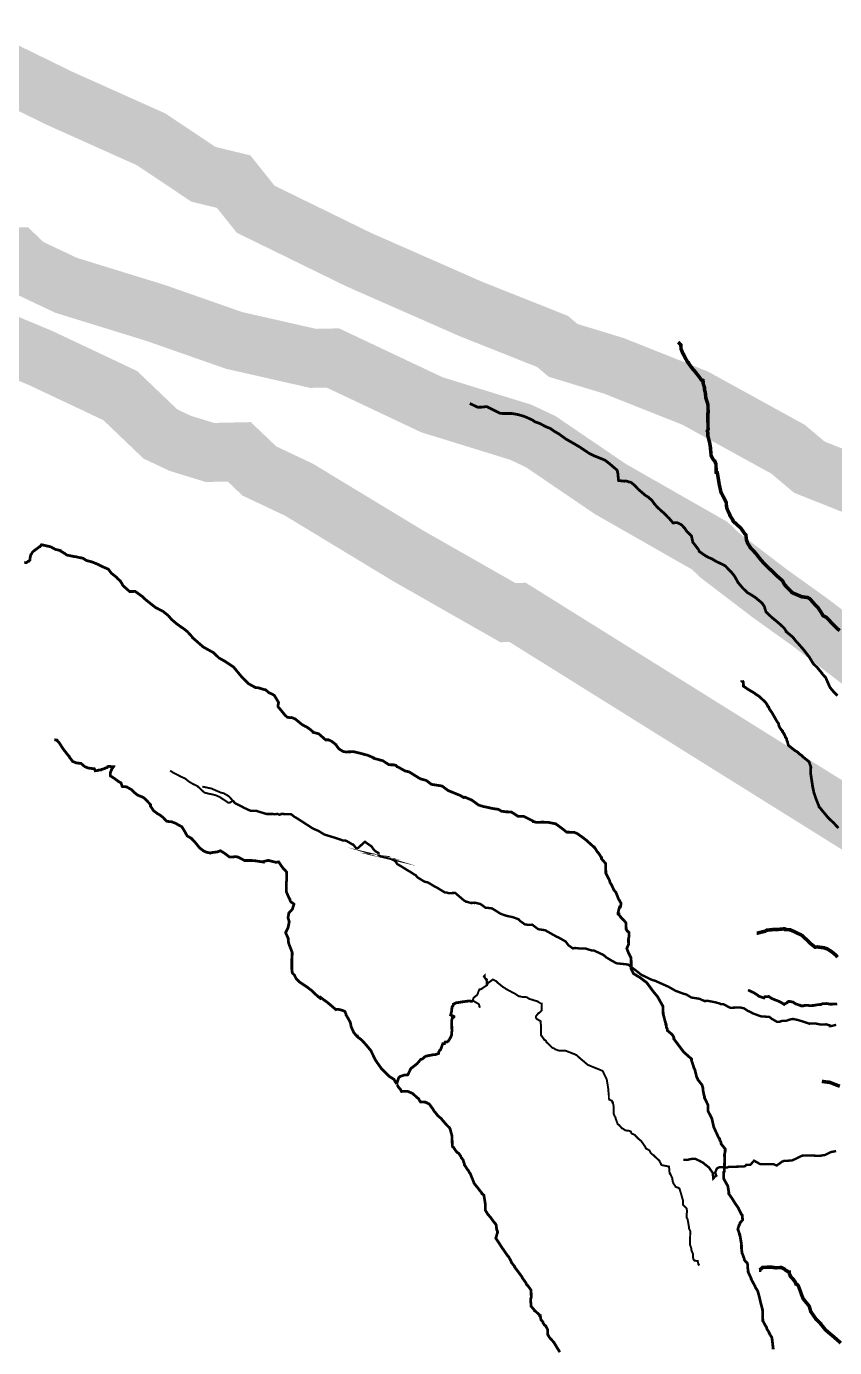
# Model space of a CAD drawing. Extents: x -2418 to 1398, y -3200 to 507.
# Drawn here: x -198 to -45.8, y -340.9 to -92.1 of the extents above; entities that cross this region are included whole.
import ezdxf

# ---------------------------------------------------------------- set-up
doc = ezdxf.new("R2010")
doc.units = 0

msp = doc.modelspace()

# ---------------------------------------------------------------- linework, layer by layer
at = {"color": 90}
for points, const_width in [([(-35.22, -181.18), (-50.57, -175.08), (-54.56, -171.71), (-60.4, -168.5), (-72.07, -162.08), (-87.43, -155.98), (-96.95, -153.08), (-98.94, -151.4), (-102.78, -149.87), (-114.3, -145.29), (-135.49, -135.97), (-154.84, -126.5), (-158.99, -121.3), (-164.67, -119.93), (-174.5, -113.35), (-191.85, -105.57), (-201.53, -100.83), (-207.36, -97.62)], 11.09), ([(-203.58, -135.58), (-199.88, -135.5), (-198, -137.3), (-190.53, -140.83), (-184.94, -142.56), (-173.78, -146), (-158.87, -151.22), (-144.01, -154.59), (-140.32, -154.51), (-121.64, -163.33), (-104.89, -168.51), (-101.16, -170.27), (-88.02, -179.21), (-69.31, -189.88), (-67.42, -191.69), (-58.02, -198.86), (-50.51, -204.24), (-31.72, -218.59)], 11.09), ([(-228.85, -140.51), (-195.27, -154.55), (-184.06, -159.84), (-180.33, -161.61), (-172.78, -168.83), (-169.04, -170.59), (-163.46, -172.31), (-157.92, -172.19), (-154.14, -175.8), (-146.67, -179.33), (-126.07, -191.81), (-107.35, -202.47), (-105.5, -202.43), (68.77, -311.24), (175.48, -373.52), (173.63, -373.56), (318.42, -486.69)], 11.09), ([(-159.13, -237.89), (-159.72, -238.27), (-160.02, -238.27), (-160.32, -238.05), (-161.22, -237.46), (-161.66, -237.16), (-162.04, -237.01), (-162.34, -236.87), (-163.23, -236.65), (-163.68, -236.58), (-164.5, -236.36), (-165.78, -235.17), (-166.67, -234.73), (-166.67, -234.73), (-167.42, -234.28), (-167.42, -234.28), (-168.17, -233.69), (-168.84, -233.4), (-170.41, -232.59), (-170.41, -232.59), (-170.94, -232.22)], 0.37), ([(-159.13, -237.89), (-159.88, -237.08), (-160.1, -236.93), (-160.32, -236.78), (-160.62, -236.63), (-160.85, -236.49), (-161.22, -236.41), (-161.3, -236.41), (-162.64, -235.83), (-162.64, -235.83), (-163.16, -235.6), (-164.88, -235.24)], 0.37), ([(-45.52, -280.1), (-46.55, -280.36), (-46.7, -280.36), (-46.71, -280.21), (-47.38, -280.01), (-47.83, -280.02), (-48.5, -280.04), (-48.5, -280.04), (-49.4, -279.85), (-49.4, -279.85), (-50.6, -279.88), (-50.6, -279.88), (-51.8, -279.47), (-51.8, -279.47), (-52.71, -279.2), (-52.71, -279.2), (-53.61, -279), (-53.83, -279.01), (-54.5, -279.18), (-54.64, -279.25), (-54.94, -279.34), (-55.09, -279.34), (-55.76, -279.36), (-56.13, -279.52), (-56.65, -279.54), (-56.65, -279.54), (-57.64, -278.97), (-57.64, -278.97), (-58.09, -278.61), (-58.09, -278.61), (-59.59, -278.51), (-59.66, -278.51), (-61.17, -277.96), (-61.85, -277.61), (-61.85, -277.61), (-62.16, -277.47), (-62.16, -277.47), (-62.69, -277.11), (-62.92, -276.97), (-62.99, -276.97), (-63.59, -276.84), (-64.19, -276.85), (-65.46, -276.89), (-65.46, -276.89), (-66.82, -276.19), (-67.27, -276.2), (-67.34, -276.13), (-68.25, -275.86), (-68.25, -275.86), (-69.6, -275.6), (-69.75, -275.6), (-70.34, -275.62), (-71.25, -275.2), (-72.82, -274.95), (-73.74, -274.38), (-73.74, -274.38), (-74.26, -274.25), (-75.77, -273.69), (-77.14, -272.91), (-79.48, -271.87), (-79.63, -271.8), (-80.16, -271.66), (-82.2, -270.68), (-83.12, -269.96), (-84.72, -268.74), (-86.89, -268.51), (-88.02, -267.88), (-88.02, -267.88), (-88.85, -267.38), (-88.85, -267.38), (-89.08, -267.17), (-89.24, -267.02), (-89.39, -266.95), (-89.46, -266.88), (-91.13, -266.11), (-91.43, -266.12), (-91.95, -265.98), (-92.78, -265.71), (-93.68, -265.74), (-94.72, -265.62), (-95.09, -265.71), (-95.93, -265.13), (-95.93, -265.13), (-96.48, -264.4), (-97.84, -263.63), (-98.22, -263.49), (-98.3, -263.42), (-100.34, -262.28), (-101.62, -262.1), (-102.76, -261.24), (-103.51, -261.26), (-104.11, -261.2), (-105.02, -260.56), (-105.17, -260.41), (-105.33, -260.2), (-105.4, -260.2), (-106.31, -259.85), (-106.31, -259.85), (-107.51, -259.59), (-107.58, -259.59), (-108.72, -259.18), (-108.72, -259.18), (-110.31, -258.18), (-111.29, -258.06), (-111.51, -258.07), (-112.5, -257.35), (-113.55, -257.09), (-113.62, -257.16), (-114.07, -257.1), (-114.15, -257.18), (-114.22, -257.18), (-115.12, -256.91), (-115.2, -256.91), (-115.58, -256.7), (-115.58, -256.7), (-116.42, -255.98), (-117.26, -255.26), (-117.56, -255.27), (-118.23, -255.29), (-118.53, -255.3), (-118.91, -255.16), (-119.2, -255.17), (-120.27, -254.53), (-120.5, -254.38), (-121.41, -253.89), (-121.41, -253.89), (-122.09, -253.46), (-122.24, -253.39), (-122.32, -253.32), (-123.07, -253.12), (-123.07, -253.12), (-124.36, -252.34), (-124.67, -251.97), (-124.75, -251.9), (-124.9, -251.83), (-125.66, -251.33), (-126.04, -251.12), (-127.41, -250.27), (-128.16, -249.84), (-128.16, -249.84), (-128.55, -249.26), (-128.55, -249.26), (-129.09, -248.98), (-129.09, -248.98), (-129.77, -248.55), (-129.77, -248.55), (-131.34, -248.37), (-131.34, -248.37), (-131.04, -248.44), (-131.27, -248.37), (-131.72, -248.16), (-131.72, -248.16), (-131.73, -247.71), (-132.26, -247.43), (-132.57, -247.14), (-132.57, -247.14), (-133.04, -246.48), (-133.04, -246.48), (-133.57, -246.13), (-134.26, -245.63), (-135.78, -246.99), (-136.46, -246.17), (-136.53, -246.17), (-137.8, -245.43), (-138.48, -245.36), (-138.63, -245.29), (-139.75, -244.92), (-141.91, -244.26), (-143.11, -243.52), (-143.18, -243.52), (-144.15, -243.08), (-147, -241.23), (-147.48, -240.97), (-147.48, -240.97), (-148.15, -240.45), (-148.15, -240.45), (-150.02, -240.38), (-150.09, -240.46), (-150.17, -240.46), (-150.39, -240.53), (-150.69, -240.39), (-150.84, -240.39), (-151.36, -240.46), (-151.58, -240.39), (-152.78, -240.4), (-152.78, -240.4), (-154.49, -239.88), (-154.64, -239.81), (-155.76, -239.81), (-155.76, -239.81), (-156.88, -239.3), (-158.75, -238.34), (-159.13, -237.89)], 0.45), ([(-45.53, -303.88), (-46.49, -304.06), (-46.49, -304.06), (-47.45, -304.54), (-47.67, -304.62), (-47.89, -304.63), (-48.19, -304.71), (-48.41, -304.72), (-48.49, -304.79), (-50.43, -304.7), (-51.92, -304.74), (-53.76, -305.62), (-53.76, -305.62), (-54.95, -305.73), (-55.4, -305.74), (-55.76, -305.9), (-56.71, -306.6), (-57.39, -306.32), (-57.47, -306.33), (-59.86, -306.32), (-60.99, -305.68), (-61.65, -306.44), (-62.4, -306.46), (-62.47, -306.47), (-62.62, -306.69), (-62.91, -306.78), (-64.4, -306.82), (-65.3, -306.85), (-65.6, -306.86), (-65.82, -306.86), (-65.97, -306.94), (-66.04, -306.95), (-67.46, -306.91), (-67.75, -307), (-67.83, -307.07), (-67.97, -307.15), (-68.11, -307.45), (-68.32, -307.98), (-68.32, -307.98), (-68.08, -308.5), (-68.16, -308.57), (-68.45, -308.73), (-68.45, -308.8), (-68.59, -308.96), (-68.66, -309.03), (-68.77, -307.99), (-68.77, -307.99), (-69.47, -306.97), (-69.47, -306.97), (-70.39, -306.25), (-70.62, -306.04), (-71.07, -305.83), (-71.15, -305.76), (-72.06, -305.34), (-72.73, -305.36), (-73.25, -305.45), (-73.39, -305.52), (-73.92, -305.54), (-74.29, -305.55)], 0.45)]:
    msp.add_lwpolyline(points, dxfattribs=dict(at, const_width=const_width))
at = {"color": 5}
for points, const_width in [([(-44.87, -205.88), (-46.09, -204.72), (-47.31, -203.4), (-47.31, -203.4), (-47.99, -203.04), (-48.38, -202.38), (-48.38, -202.38), (-48.92, -201.57), (-49.68, -200.77), (-50.45, -199.89), (-50.45, -199.89), (-50.9, -199.61), (-51.05, -199.61), (-52.02, -199.48), (-53, -199.06), (-53, -199.06), (-53.83, -198.7), (-53.83, -198.7), (-54.29, -198.19), (-54.29, -198.19), (-55.28, -197.17), (-55.59, -196.5), (-56.51, -195.7), (-56.51, -195.7), (-57.95, -194.32), (-59.02, -193.3), (-59.79, -192.42), (-60.71, -191.25), (-61.7, -190.23), (-61.7, -190.16), (-62.24, -189.35), (-62.24, -189.2), (-62.32, -189.05), (-62.4, -188.83), (-62.49, -188.16), (-62.49, -187.86), (-62.72, -187.64), (-63.49, -186.54), (-63.49, -186.54), (-64.94, -185.23), (-64.94, -185.09), (-65.56, -184.13), (-65.56, -183.98), (-66.03, -183.02), (-66.11, -182.8), (-66.2, -182.21), (-66.21, -181.76), (-67.22, -179.77), (-67.55, -178.27), (-67.9, -176.12), (-68.12, -176.05), (-68.13, -175.6), (-68.14, -175.16), (-68.15, -174.78), (-68.16, -174.49), (-68.39, -173.9), (-68.7, -173.6), (-68.85, -173.31), (-68.85, -173.31), (-69.09, -172.87), (-69.09, -172.57), (-69.19, -171.6), (-69.19, -171.38), (-69.36, -170.42), (-69.69, -169.16), (-69.7, -168.71), (-69.71, -168.41), (-69.78, -168.26), (-69.71, -168.11), (-69.64, -167.96), (-69.65, -167.52), (-69.65, -167.37), (-69.67, -166.55), (-69.68, -166.1), (-69.69, -165.51), (-69.71, -164.98), (-69.63, -164.83), (-69.64, -164.54), (-69.65, -164.09), (-69.67, -163.27), (-70.07, -162.01), (-70.16, -161.05), (-70.33, -160.45), (-70.33, -160.08), (-70.58, -159.27), (-70.59, -158.75), (-70.89, -158.68), (-70.89, -158.68), (-71.35, -158.02), (-71.35, -158.02), (-72.34, -156.77), (-72.5, -156.63), (-73.27, -155.6), (-73.34, -155.38), (-73.5, -155.31), (-74.12, -154.13), (-74.27, -153.83), (-74.35, -153.76), (-74.74, -152.8), (-74.76, -152.06), (-75.29, -151.55), (-75.29, -151.55)], 0.67), ([(-45.27, -218.13), (-46.11, -217.25), (-46.11, -217.25), (-46.65, -216.6), (-46.8, -216.3), (-47.51, -214.68), (-48.19, -213.95), (-48.2, -213.87), (-49.11, -212.78), (-49.11, -212.78), (-49.8, -212.12), (-49.95, -211.9), (-50.57, -210.87), (-50.57, -210.87), (-51.57, -209.55), (-52.72, -208.23), (-53.02, -207.94), (-53.02, -207.94), (-53.71, -207.06), (-54.24, -206.63), (-54.93, -206.05), (-54.93, -205.97), (-55.32, -205.39), (-55.32, -205.39), (-55.93, -204.8), (-55.93, -204.8), (-56.69, -204.15), (-56.69, -204.15), (-57.67, -203.35), (-58.74, -202.33), (-58.74, -202.33), (-59.06, -201.29), (-59.52, -200.63), (-59.52, -200.63), (-60.74, -199.62), (-61.87, -198.9), (-62.17, -198.75), (-62.17, -198.75), (-63.09, -197.88), (-63.09, -197.88), (-64.01, -196.78), (-64.62, -195.66), (-65.31, -194.78), (-65.31, -194.78), (-65.69, -194.42), (-65.69, -194.42), (-66.38, -193.69), (-66.38, -193.69), (-66.91, -193.4), (-66.91, -193.4), (-68.12, -192.83), (-68.95, -192.33), (-68.95, -192.33), (-69.47, -192.12), (-69.47, -192.12), (-70.15, -191.76), (-71.29, -190.96), (-71.29, -190.96), (-71.45, -190.6), (-71.45, -190.6), (-72.52, -189.2), (-72.77, -188.02), (-72.77, -188.02), (-73.61, -187.22), (-73.61, -187.22), (-74.07, -186.55), (-74.07, -186.55), (-74.6, -185.97), (-74.83, -185.83), (-75.43, -185.54), (-75.43, -185.54), (-76.25, -185.56), (-76.25, -185.56), (-76.25, -185.56), (-76.25, -185.56), (-76.94, -184.76), (-77.25, -184.46), (-77.25, -184.46), (-77.86, -183.81), (-77.86, -183.81), (-78.54, -183.23), (-78.54, -183.23), (-79.23, -182.57), (-79.23, -182.57), (-79.76, -181.99), (-79.76, -181.99), (-80.22, -181.32), (-80.22, -181.32), (-80.98, -180.67), (-81.36, -180.46), (-81.89, -180.02), (-82.81, -179.22), (-83.42, -178.56), (-84.02, -178.05), (-84.25, -177.91), (-84.63, -177.84), (-85, -177.7), (-85.52, -177.71), (-86.5, -177.59), (-86.59, -176.77), (-86.59, -176.47), (-86.76, -175.66), (-86.76, -175.66), (-88.21, -174.42), (-89.04, -173.77), (-91.15, -172.92), (-92.13, -172.42), (-93.72, -171.34), (-94.7, -170.76), (-94.7, -170.76), (-96.44, -169.76), (-96.44, -169.76), (-97.73, -168.82), (-97.73, -168.82), (-98.63, -168.31), (-98.63, -168.31), (-99.31, -167.81), (-99.31, -167.81), (-100.22, -167.45), (-100.22, -167.45), (-101.27, -166.88), (-102.25, -166.53), (-102.25, -166.53), (-102.78, -166.17), (-102.78, -166.17), (-104.21, -165.53), (-104.21, -165.53), (-105.41, -165.18), (-105.41, -165.18), (-106.53, -164.98), (-106.53, -164.98), (-108.77, -164.96), (-111.34, -163.67), (-112.35, -163.78), (-112.35, -163.78), (-113.02, -163.79), (-113.02, -163.79), (-114.53, -163.08), (-114.53, -163.08)], 0.52), ([(-45.26, -267.36), (-45.61, -266.95), (-46.34, -266.35), (-47.14, -265.83), (-47.46, -265.71), (-47.61, -265.66), (-47.77, -265.6), (-49.06, -265.43), (-49.5, -265.47), (-49.91, -265.14), (-50.08, -265.01), (-50.57, -264.61), (-50.65, -264.47), (-51.9, -263.32), (-51.98, -263.25), (-52.21, -263.13), (-53.24, -262.63), (-53.63, -262.45), (-53.94, -262.33), (-54.18, -262.2), (-55.16, -262.15), (-55.25, -262.01), (-55.4, -262.03), (-56.51, -262.14), (-56.73, -262.16), (-57.04, -262.12), (-58, -262.22), (-58.6, -262.28), (-58.88, -262.46), (-59.32, -262.58), (-59.39, -262.58), (-60.27, -262.82), (-60.49, -262.84)], 0.67), ([(-44.83, -291.66), (-45.59, -291.39), (-45.59, -291.39), (-46.42, -291.05), (-46.8, -290.91), (-47.47, -290.86), (-47.47, -290.86), (-48.22, -290.74), (-48.22, -290.74)], 0.67), ([(-44.64, -340.03), (-46.03, -338.81), (-46.03, -338.81), (-47.49, -337.59), (-47.49, -337.59), (-48.43, -336.43), (-48.43, -336.36), (-49.28, -335.57), (-50.3, -334.11), (-50.55, -333.23), (-50.63, -333.08), (-50.71, -332.94), (-51.49, -331.99), (-51.73, -331.7), (-52.14, -330.68), (-52.14, -330.6), (-52.47, -329.72), (-52.63, -329.28), (-52.87, -328.99), (-53.09, -328.92), (-53.26, -328.48), (-53.57, -328.12), (-53.57, -328.04), (-54.19, -327.39), (-54.2, -327.25), (-54.28, -327.1), (-54.36, -326.88), (-54.37, -326.66), (-54.44, -326.66), (-55.05, -326.31), (-55.05, -326.31), (-55.28, -326.09), (-55.28, -326.09), (-55.81, -325.81), (-56.93, -325.85), (-56.93, -325.85), (-57.76, -325.73), (-58.35, -325.75), (-59.4, -325.79), (-59.61, -326.02), (-59.98, -326.26), (-59.97, -326.33), (-59.97, -326.33), (-60.05, -326.33)], 0.67)]:
    msp.add_lwpolyline(points, dxfattribs=dict(at, const_width=const_width))
at = {"color": 4}
for points, const_width in [([(-57.38, -341.22), (-57.38, -341.07), (-57.58, -339.36), (-57.59, -339.14), (-57.67, -338.92), (-58.14, -338.18), (-58.14, -338.04), (-58.61, -337.3), (-58.62, -337.08), (-58.78, -336.86), (-59.33, -335.84), (-59.39, -333.75), (-59.84, -332.03), (-59.85, -331.88), (-60.18, -330.63), (-60.27, -330.33), (-60.35, -330.11), (-60.66, -329.67), (-60.82, -329.3), (-61.53, -327.98), (-61.53, -327.84), (-62.09, -326.66), (-62.11, -326.14), (-62.19, -325.92), (-62.21, -325.17), (-62.29, -324.95), (-62.83, -324.37), (-62.84, -324.15), (-63.16, -323.26), (-63.24, -323.12), (-63.24, -323.04), (-63.34, -322.3), (-63.36, -321.41), (-63.64, -319.7), (-63.72, -319.63), (-63.72, -319.48), (-64.04, -318.6), (-63.84, -317.92), (-63.77, -317.84), (-63.7, -317.62), (-63.63, -317.54), (-63.63, -317.39), (-63.13, -316.85), (-63.13, -316.85), (-63.22, -316.04), (-63.23, -315.89), (-63.38, -315.74), (-63.78, -314.94), (-63.86, -314.79), (-63.86, -314.72), (-64.25, -314.13), (-64.33, -314.06), (-65.11, -312.82), (-65.73, -311.94), (-65.74, -311.57), (-65.93, -310.46), (-65.93, -310.46), (-66.71, -309.06), (-66.72, -308.91), (-66.68, -307.8), (-66.6, -307.72), (-66.52, -305.63), (-66.55, -304.59), (-66.42, -303.91), (-66.43, -303.47), (-67.13, -302.59), (-67.21, -302.45), (-67.21, -302.22), (-67.45, -301.78), (-67.46, -301.56), (-67.61, -301.41), (-67.69, -301.27), (-68.57, -299.36), (-68.93, -297.74), (-69.65, -296.34), (-69.68, -295.23), (-69.68, -295.15), (-70.32, -293.83), (-70.32, -293.61), (-70.41, -293.38), (-70.58, -292.5), (-70.59, -292.12), (-70.76, -291.46), (-71.61, -290.37), (-71.62, -290.22), (-71.77, -290), (-72.03, -288.96), (-72.11, -288.59), (-72.27, -288.3), (-72.77, -286.75), (-72.77, -286.52), (-74.15, -285.3), (-74.23, -285.23), (-76.09, -282.75), (-76.1, -282.45), (-76.34, -282.01), (-76.57, -281.79), (-77.33, -281.15), (-77.34, -280.85), (-77.5, -280.55), (-77.5, -280.48), (-77.51, -280.18), (-77.59, -280.11), (-77.6, -279.81), (-77.67, -279.67), (-78.1, -278.04), (-78.13, -276.7), (-78.14, -276.62), (-79.16, -274.79), (-80.01, -273.77), (-81.18, -272.17), (-82.4, -271.24), (-83.69, -270.45), (-84.17, -269.5), (-84.18, -269.05), (-84.11, -269.05), (-84.14, -267.71), (-84.15, -267.49), (-84.63, -266.53), (-84.95, -265.72), (-84.61, -264.93), (-84.64, -264.04), (-84.51, -263.29), (-84.53, -262.69), (-84.76, -262.47), (-84.83, -262.48), (-85.07, -262.11), (-85.07, -261.96), (-85.09, -261.29), (-85.1, -260.99), (-85.1, -260.92), (-85.26, -260.7), (-85.57, -260.34), (-86.11, -259.83), (-86.11, -259.76), (-86.42, -259.39), (-86.42, -259.25), (-86.57, -259.25), (-86.58, -258.95), (-86.31, -257.9), (-86.16, -257.9), (-86.09, -257.67), (-86.03, -257.22), (-86.35, -256.64), (-86.5, -256.42), (-86.99, -255.16), (-87.37, -254.73), (-87.77, -253.85), (-87.85, -253.7), (-88.09, -253.33), (-88.17, -253.04), (-88.17, -252.96), (-88.89, -251.57), (-88.94, -249.71), (-89.64, -248.91), (-89.71, -248.84), (-89.72, -248.54), (-89.87, -248.39), (-90.34, -247.66), (-90.5, -247.52), (-91.05, -246.64), (-91.12, -246.64), (-92.65, -245.27), (-92.65, -245.27), (-93.49, -244.63), (-93.49, -244.63), (-94.33, -244.06), (-94.86, -243.85), (-96.28, -243.81), (-96.28, -243.81), (-96.81, -243.38), (-96.89, -243.31), (-98.34, -242.24), (-98.41, -242.24), (-99.69, -241.98), (-100.73, -241.93), (-100.73, -241.93), (-101.4, -241.95), (-101.93, -241.97), (-101.93, -241.97), (-102.53, -241.84), (-102.53, -241.76), (-104.35, -240.85), (-104.35, -240.85), (-105.47, -240.81), (-105.47, -240.81), (-106.68, -240.02), (-107.66, -239.98), (-107.73, -239.98), (-108.55, -239.86), (-109.16, -239.5), (-109.24, -239.5), (-110.13, -239.38), (-110.74, -239.25), (-110.74, -239.25), (-111.26, -239.12), (-111.26, -239.12), (-111.94, -238.99), (-111.94, -238.99), (-112.84, -238.72), (-112.84, -238.72), (-114.14, -237.78), (-115.42, -237.23), (-115.57, -237.31), (-115.64, -237.31), (-116.48, -236.81), (-116.55, -236.81), (-118.59, -235.98), (-119.74, -235.12), (-121.76, -234.81), (-122.68, -234.09), (-123.88, -233.75), (-125.93, -232.47), (-126.79, -232.26), (-126.87, -232.19), (-127.4, -231.9), (-128.01, -231.55), (-128.23, -231.48), (-128.39, -231.26), (-128.84, -231.13), (-129.36, -231.14), (-129.81, -231.08), (-130.88, -230.37), (-132.61, -229.9), (-132.61, -229.82), (-133.74, -229.33), (-134.27, -229.2), (-135.25, -228.93), (-136.37, -228.67), (-136.52, -228.67), (-137.57, -228.7), (-137.86, -228.71), (-138.31, -228.65), (-139.15, -228.15), (-139.69, -227.42), (-139.69, -227.35), (-140.53, -226.7), (-141.14, -226.42), (-141.44, -226.43), (-141.66, -226.44), (-142.96, -225.29), (-144.02, -225.02), (-144.02, -224.94), (-144.78, -224.3), (-145.47, -223.87), (-145.54, -223.87), (-146.15, -223.52), (-147.37, -222.51), (-148.05, -222.23), (-148.42, -222.24), (-148.87, -222.18), (-149.34, -221.75), (-149.57, -221.46), (-150.65, -220.15), (-150.65, -220.07), (-150.52, -219.4), (-151.31, -218.08), (-151.76, -217.8), (-151.92, -217.73), (-152.29, -217.59), (-152.37, -217.52), (-152.98, -217.01), (-153.28, -216.95), (-154.41, -216.61), (-154.86, -216.62), (-154.93, -216.55), (-156.22, -215.84), (-157.38, -214.68), (-159, -212.72), (-160.6, -211.65), (-161.74, -211.01), (-161.74, -211.01), (-162.81, -210), (-164.71, -208.94), (-166.78, -207.14), (-166.78, -207.06), (-167.7, -206.05), (-168.62, -205.33), (-168.77, -205.26), (-169.76, -204.54), (-170.68, -203.75), (-171.3, -203.02), (-172.29, -202.23), (-173.66, -201.53), (-174.5, -200.88), (-175.57, -200.02), (-176.23, -199.4), (-177.53, -198.47), (-177.6, -198.48), (-178.57, -198.5), (-179.87, -197.35), (-179.95, -197.13), (-180.03, -196.98), (-180.34, -196.54), (-180.35, -196.47), (-180.8, -196.11), (-180.88, -195.96), (-182.03, -195.03), (-182.57, -194.3), (-183.71, -193.81), (-183.71, -193.81), (-184.69, -193.32), (-185.52, -192.97), (-186.73, -192.64), (-187.26, -192.28), (-187.71, -192.14), (-187.86, -192.15), (-188.69, -191.95), (-188.83, -191.95), (-189.14, -191.89), (-190.41, -191.63), (-190.79, -191.34), (-191.63, -190.84), (-191.63, -190.77), (-192.53, -190.57), (-193.44, -190.08), (-195.17, -189.68), (-195.46, -190.06), (-195.53, -190.06), (-196.7, -190.92), (-196.92, -191.15), (-196.99, -191.3), (-197.06, -191.45), (-197.2, -191.6), (-197.33, -192.28), (-197.32, -192.5), (-197.4, -192.58), (-197.54, -192.81), (-197.69, -192.81), (-197.98, -193.04), (-198.43, -193.06)], 0.52), ([(-45.11, -243.04), (-45.96, -242.1), (-45.96, -242.1), (-46.5, -241.59), (-46.5, -241.59), (-47.04, -241.09), (-47.81, -240.14), (-47.89, -240.07), (-48.58, -239.2), (-48.74, -239.05), (-48.74, -238.98), (-49.3, -237.58), (-49.3, -237.58), (-49.71, -236.4), (-49.97, -235.14), (-49.97, -235.07), (-50.34, -232.69), (-50.34, -232.69), (-50.29, -231.53), (-50.29, -231.53), (-50.61, -230.57), (-50.61, -230.57), (-51.68, -229.71), (-51.68, -229.71), (-52.14, -229.28), (-52.37, -229.14), (-52.45, -229.06), (-52.6, -228.92), (-52.75, -228.77), (-53.44, -228.35), (-53.51, -228.27), (-54.51, -227.48), (-54.59, -227.26), (-54.68, -226.82), (-54.76, -226.67), (-54.84, -226.45), (-54.84, -226.23), (-55, -226.01), (-55.08, -225.94), (-55.16, -225.64), (-55.31, -225.42), (-55.32, -225.27), (-55.63, -224.91), (-55.63, -224.76), (-55.79, -224.62), (-56.1, -224.18), (-56.18, -224.03), (-56.34, -223.66), (-56.34, -223.44), (-56.73, -222.86), (-56.81, -222.71), (-56.97, -222.42), (-57.44, -221.61), (-57.6, -221.32), (-57.76, -221.1), (-58.07, -220.66), (-58.07, -220.66), (-58.15, -220.44), (-58.23, -220.22), (-58.38, -220.15), (-58.46, -219.93), (-58.54, -219.78), (-58.85, -219.34), (-59, -219.2), (-59.16, -219.05), (-59.47, -218.76), (-59.85, -218.4), (-60, -218.26), (-60.76, -217.76), (-60.92, -217.62), (-62.13, -216.91), (-62.97, -216.33), (-62.97, -216.33), (-62.99, -215.59), (-63.14, -215.52), (-63.15, -215.37), (-63.3, -215.3), (-63.3, -215.23)], 0.52), ([(-128.3, -291.26), (-128.78, -290.38), (-129.69, -289.81), (-129.77, -289.74), (-129.84, -289.66), (-131.15, -288.36), (-131.15, -288.36), (-132.32, -286.68), (-132.32, -286.68), (-133.14, -284.96), (-133.14, -284.96), (-134.06, -283.86), (-134.06, -283.86), (-134.84, -282.99), (-135.68, -282.35), (-135.68, -282.2), (-135.83, -282.2), (-136.37, -281.55), (-136.37, -281.55), (-136.85, -280.45), (-136.85, -280.45), (-137.02, -279.63), (-137.02, -279.63), (-137.42, -278.9), (-137.42, -278.9), (-137.81, -278.24), (-137.82, -278.09), (-138.05, -277.57), (-138.36, -277.43), (-139.03, -277.23), (-139.41, -277.17), (-139.56, -277.17), (-139.71, -277.25), (-139.71, -277.25), (-141.24, -275.95), (-141.24, -275.95), (-142.63, -274.93), (-142.7, -275.08), (-143.08, -274.78), (-143.82, -274.12), (-144.35, -273.6), (-144.95, -273.15), (-145.1, -273.01), (-145.47, -272.78), (-146.67, -271.97), (-147.19, -271.45), (-147.27, -271.3), (-147.49, -270.86), (-147.49, -270.78), (-147.94, -270.34), (-147.94, -270.34), (-148.02, -269.67), (-148.02, -269.67), (-148.03, -269.07), (-148.03, -269.07), (-148.03, -268.03), (-148.03, -267.73), (-147.96, -266.84), (-147.96, -266.54), (-148.04, -266.24), (-148.57, -264.9), (-148.64, -264.68), (-148.72, -263.86), (-148.72, -263.79), (-149.17, -262.82), (-149.17, -262.67), (-148.73, -261.78), (-148.51, -260.66), (-148.51, -260.66), (-148.74, -259.99), (-148.74, -259.92), (-148.59, -259.02), (-148.52, -258.95), (-148.37, -258.8), (-148.3, -258.72), (-148.22, -258.65), (-147.93, -258.35), (-147.93, -258.35), (-147.63, -257.38), (-147.71, -257.3), (-148.23, -256.93), (-148.23, -256.93), (-148.38, -256.64), (-148.38, -256.49), (-148.53, -256.26), (-148.99, -255.22), (-149.06, -255), (-149.06, -254.85), (-149.06, -254.41), (-149.07, -253.96), (-149.07, -253.44), (-149.07, -253.29), (-149, -252.92), (-149, -252.92), (-149, -252.39), (-149, -252.25), (-149, -251.35), (-149, -251.35), (-149.3, -250.98), (-149.68, -250.61), (-150.51, -249.42), (-150.51, -249.42), (-151.03, -249.5), (-151.03, -249.5), (-152.45, -249.13), (-152.45, -249.13), (-153.41, -249.36), (-153.41, -249.44), (-154.83, -249.22), (-155.58, -249.15), (-155.73, -249.15), (-156.62, -249.15), (-156.92, -249.16), (-157.07, -249.08), (-157.07, -249.08), (-158.19, -248.49), (-158.19, -248.49), (-158.71, -248.42), (-159.09, -248.49), (-159.16, -248.5), (-159.76, -248.5), (-159.76, -248.5), (-160.65, -247.83), (-160.65, -247.83), (-161.48, -247.31), (-162.07, -247.54), (-162.07, -247.54), (-162.82, -247.62), (-163.27, -247.7), (-163.34, -247.77), (-164.24, -247.55), (-164.24, -247.55), (-164.68, -247.33), (-164.68, -247.33), (-165.43, -246.74), (-165.43, -246.74), (-165.96, -246.07), (-166.03, -246), (-166.33, -245.63), (-166.86, -245.11), (-166.86, -245.03), (-167.75, -244.51), (-167.75, -244.51), (-168.06, -243.92), (-168.73, -242.81), (-169.41, -242.44), (-169.41, -242.44), (-169.41, -242.44), (-169.78, -242.22), (-169.93, -242.14), (-170.53, -241.92), (-170.68, -241.85), (-171.05, -241.85), (-171.65, -241.73), (-171.65, -241.73), (-172.25, -241.06), (-172.25, -241.06), (-172.93, -240.54), (-173.23, -240.4), (-173.53, -240.17), (-174.05, -239.8), (-174.05, -239.8), (-174.65, -238.91), (-174.65, -238.91), (-174.65, -238.62), (-174.65, -238.62), (-175.63, -237.58), (-175.63, -237.58), (-176, -237.28), (-176, -237.28), (-177.05, -236.84), (-177.05, -236.84), (-177.64, -236.4), (-178.24, -235.8), (-178.24, -235.8), (-179.14, -235.29), (-179.14, -235.29), (-179.96, -235.21), (-179.96, -235.21), (-180.19, -234.55), (-180.19, -234.55), (-180.71, -234.25), (-180.71, -234.25), (-181.39, -233.73), (-181.39, -233.73), (-182.21, -233.21), (-182.21, -233.14), (-182.21, -232.62), (-182.21, -232.62), (-181.99, -232.1), (-181.99, -232.02), (-181.62, -231.5), (-181.62, -231.5), (-181.62, -231.5), (-181.62, -231.5), (-182.44, -231.43), (-182.59, -231.43), (-182.74, -231.5), (-182.81, -231.65), (-183.11, -231.73), (-183.26, -231.8), (-183.33, -231.88), (-183.41, -231.88), (-183.93, -232.03), (-184, -232.11), (-184.38, -232.11), (-184.53, -232.18), (-185.05, -232.26), (-185.05, -232.26), (-185.2, -231.89), (-185.2, -231.89), (-186.39, -231.74), (-186.39, -231.74), (-187.06, -231.45), (-187.06, -231.45), (-187.74, -230.86), (-188.56, -230.79), (-188.56, -230.79), (-189.31, -230.49), (-189.91, -229.68), (-189.91, -229.6), (-190.13, -229.38), (-190.13, -229.38), (-190.58, -228.79), (-190.58, -228.79), (-190.88, -228.41), (-191.26, -227.9), (-191.26, -227.9), (-191.48, -227.52), (-191.48, -227.52), (-191.93, -226.86), (-191.93, -226.86), (-192.23, -226.56), (-192.23, -226.49), (-192.76, -226.41), (-192.76, -226.41)], 0.52), ([(-113.95, -275.53), (-113.81, -275.01), (-113.14, -274.49), (-112.99, -274.19), (-112.92, -273.89), (-112.84, -273.74), (-112.7, -273.44), (-112.47, -273.44), (-111.36, -272.69), (-111.36, -272.54), (-111.36, -272.24), (-111.36, -272.17), (-111.36, -271.72), (-111.29, -271.57), (-111.44, -271.43), (-111.44, -271.43), (-111.74, -271.2), (-111.74, -271.2), (-111.74, -270.83), (-111.74, -270.83), (-111.89, -270.98), (-111.89, -270.98), (-111.06, -272.17), (-111.06, -272.17), (-111.28, -272.69), (-111.28, -272.77), (-111.29, -272.39), (-111.29, -272.39), (-110.17, -271.57), (-110.17, -271.57), (-109.72, -271.79), (-109.57, -271.86), (-109.2, -272.23), (-108.9, -272.46), (-108.37, -272.9), (-108.15, -273.05), (-108, -273.12), (-107.7, -273.34), (-106.73, -273.86), (-106.36, -274.08), (-106.13, -274.16), (-105.23, -274.75), (-105.01, -274.75), (-104.86, -274.82), (-103.82, -274.89), (-103.59, -275.04), (-103.22, -275.26), (-103.14, -275.26), (-101.72, -275.7), (-101.42, -275.92), (-100.98, -276.07), (-100.98, -275.92), (-100.97, -277.41), (-101.27, -277.71), (-101.42, -277.86), (-101.56, -277.86), (-102.08, -278.53), (-102.08, -278.75), (-101.86, -279.05), (-101.63, -279.12), (-101.56, -279.2), (-101.18, -279.42), (-101.18, -279.79), (-101.11, -280.16), (-101.1, -282.03), (-101.02, -282.18), (-100.87, -282.32), (-100.8, -282.47), (-100.57, -282.77), (-100.5, -282.92), (-100.35, -282.99), (-100.2, -283.07), (-100.12, -283.21), (-100.12, -283.36), (-99.82, -283.58), (-99.52, -283.88), (-99.45, -283.96), (-99.3, -284.1), (-99.22, -284.18), (-99.15, -284.25), (-99, -284.4), (-98.85, -284.47), (-98.62, -284.55), (-98.47, -284.7), (-98.25, -284.77), (-97.88, -284.92), (-97.43, -284.99), (-96.46, -284.98), (-94.74, -285.65), (-94.59, -285.72), (-94.44, -285.79), (-93.69, -286.46), (-92.27, -287.65), (-89.54, -288.76), (-89.47, -288.83), (-88.72, -290.39), (-88.72, -290.39), (-88.41, -292.33), (-88.41, -292.63), (-88.33, -293.44), (-88.33, -293.74), (-88.33, -293.97), (-88.25, -294.11), (-88.25, -294.19), (-87.73, -294.41), (-87.65, -294.56), (-87.65, -294.71), (-87.58, -294.71), (-87.42, -295.45), (-87.42, -295.9), (-87.42, -296.57), (-87.42, -296.87), (-87.34, -297.01), (-87.27, -297.24), (-87.04, -297.61), (-87.04, -297.83), (-86.96, -297.98), (-86.66, -298.8), (-86.44, -298.95), (-86.36, -299.02), (-85.84, -299.61), (-85.61, -299.69), (-85.24, -299.98), (-84.57, -300.05), (-84.34, -300.13), (-84.19, -300.2), (-84.12, -300.42), (-84.04, -300.57), (-83.37, -300.87), (-83.3, -301.02), (-82.85, -301.46), (-82.7, -301.61), (-82.25, -301.98), (-82.02, -302.28), (-81.87, -302.5), (-81.57, -302.94), (-81.42, -303.17), (-81.42, -303.32), (-81.35, -303.39), (-81.2, -303.46), (-80.67, -303.76), (-80.6, -303.91), (-80.45, -304.21), (-80.15, -304.5), (-79.92, -304.65), (-79.85, -304.72), (-79.77, -304.8), (-79.7, -304.87), (-79.62, -304.95), (-78.8, -305.69), (-78.72, -305.91), (-78.65, -306.06), (-78.57, -306.13), (-78.5, -306.21), (-78.5, -306.28), (-78.5, -306.43), (-78.42, -306.51), (-77, -306.8), (-77, -306.95), (-76.93, -307.32), (-76.93, -307.69), (-76.85, -308.14), (-76.77, -308.14), (-76.4, -308.95), (-76.4, -309.18), (-76.32, -309.33), (-76.32, -309.55), (-76.17, -309.92), (-76.17, -309.99), (-75.87, -310.37), (-75.79, -310.59), (-75.2, -310.81), (-74.97, -311.03), (-74.97, -311.11), (-74.36, -313.19), (-74.36, -314.01), (-74.21, -314.16), (-73.69, -314.68), (-73.61, -315.12), (-73.61, -315.27), (-73.68, -315.87), (-73.68, -316.46), (-73.53, -316.61), (-73.45, -316.98), (-73.22, -318.32), (-73.22, -318.47), (-72.99, -318.92), (-73.06, -321.45), (-72.8, -322.2), (-72.8, -322.5), (-72.49, -323.24), (-72.49, -323.91), (-72.42, -324.14), (-72.34, -324.36), (-72.19, -324.51), (-71.59, -324.58), (-71.52, -324.95), (-71.44, -325.25), (-71.29, -325.4)], 0.37), ([(-45.33, -276.18), (-45.63, -276.19), (-46.15, -276.2), (-46.6, -276.22), (-47.28, -276.09), (-47.87, -276.11), (-48.02, -276.11), (-48.24, -276.19), (-48.39, -276.27), (-48.91, -276.29), (-49.8, -276.46), (-50.62, -276.49), (-50.85, -276.42), (-51.15, -276.43), (-51.44, -276.44), (-51.52, -276.51), (-52.11, -276.53), (-52.34, -276.39), (-52.49, -276.39), (-53.02, -276.18), (-53.09, -276.19), (-53.63, -275.83), (-53.63, -275.83), (-54.23, -275.7), (-54.52, -275.71), (-54.67, -275.79), (-54.74, -275.94), (-54.89, -276.02), (-55.26, -276.18), (-55.33, -276.25), (-55.86, -275.9), (-55.86, -275.9), (-56.77, -275.47), (-56.84, -275.48), (-57.67, -275.13), (-57.67, -275.13), (-58.21, -274.77), (-58.95, -274.79), (-58.95, -274.79), (-59.1, -275.02), (-59.17, -275.02), (-59.17, -275.02), (-60.15, -274.68), (-60.15, -274.68), (-60.38, -274.46), (-60.38, -274.46), (-61.06, -274.04), (-61.06, -274.04), (-62.12, -273.55), (-62.12, -273.55)], 0.52), ([(-128.3, -291.26), (-127.91, -290.09), (-127.7, -289.86), (-126.81, -289.54), (-126.21, -289.52), (-126.14, -289.44), (-125.65, -288.39), (-125.58, -288.31), (-124.48, -287.46), (-124.41, -287.38), (-124.27, -287.23), (-123.76, -286.62), (-123.47, -286.53), (-123.25, -286.38), (-123.03, -286.15), (-122.74, -285.99), (-121.4, -285.73), (-121.03, -285.72), (-120.51, -285.55), (-120.36, -285.47), (-120.37, -285.25), (-120.16, -284.87), (-120.01, -284.79), (-119.6, -283.66), (-119.3, -283.65), (-119.3, -283.58), (-119.16, -283.35), (-118.86, -283.34), (-118.57, -283.18), (-118.14, -282.5), (-118.14, -282.5), (-117.93, -281.97), (-117.94, -281.68), (-117.88, -281.3), (-117.88, -281.15), (-117.92, -279.89), (-117.93, -279.37), (-117.8, -278.77), (-117.58, -278.68), (-117.51, -278.61), (-117.51, -278.53), (-117.51, -278.53), (-118.12, -278.24), (-117.97, -277.71), (-117.9, -277.12), (-117.83, -276.67), (-117.68, -276.52), (-117.61, -276.37), (-117.61, -276.22), (-117.01, -275.92), (-116.79, -275.92), (-115.89, -275.77), (-114.7, -275.61), (-114.7, -275.61), (-114.1, -275.68), (-113.95, -275.53)], 0.52), ([(-113.95, -275.53), (-112.82, -276.2), (-112.74, -276.42), (-112.74, -276.57), (-112.59, -276.87)], 0.37), ([(-97.56, -341.75), (-97.95, -341.09), (-98.11, -340.87), (-98.27, -340.58), (-98.58, -340.07), (-98.66, -339.92), (-99.51, -338.98), (-99.51, -338.98), (-99.82, -338.47), (-99.82, -338.47), (-99.85, -337.57), (-99.85, -337.5), (-100.24, -336.77), (-100.4, -336.7), (-100.71, -336.26), (-100.71, -336.11), (-100.94, -335.82), (-101.1, -335.67), (-101.1, -335.6), (-101.18, -335.38), (-101.19, -335.15), (-101.27, -335.01), (-101.27, -334.86), (-101.35, -334.86), (-101.35, -334.79), (-101.42, -334.71), (-101.65, -334.5), (-102.11, -334.06), (-102.27, -333.99), (-102.27, -333.92), (-102.96, -333.12), (-102.97, -332.9), (-103.07, -332.01), (-103.07, -331.93), (-102.94, -331.33), (-102.94, -331.33), (-102.98, -330.14), (-102.98, -330.07), (-103.6, -329.19), (-103.75, -329.12), (-103.83, -328.97), (-103.91, -328.75), (-103.91, -328.75), (-104.69, -327.66), (-104.7, -327.51), (-104.85, -327.36), (-105.32, -326.71), (-105.39, -326.63), (-106.09, -325.69), (-106.1, -325.54), (-106.25, -325.39), (-106.71, -324.81), (-106.72, -324.66), (-107.11, -323.93), (-107.19, -323.78), (-107.35, -323.64), (-108.12, -322.54), (-108.2, -322.4), (-108.28, -322.32), (-109.61, -320.28), (-109.28, -319.16), (-109.36, -318.79), (-109.44, -318.72), (-109.44, -318.64), (-109.45, -318.42), (-109.52, -318.35), (-109.54, -317.9), (-109.54, -317.83), (-109.62, -317.68), (-109.77, -317.46), (-109.93, -317.31), (-110.39, -316.66), (-110.55, -316.44), (-111.17, -315.71), (-111.17, -315.71), (-111.56, -315.05), (-111.57, -314.9), (-111.59, -314.01), (-111.6, -313.79), (-111.87, -312.16), (-112.18, -311.94), (-112.18, -311.87), (-112.64, -311.29), (-112.87, -310.99), (-113.03, -310.78), (-113.19, -310.56), (-113.34, -310.41), (-113.57, -310.12), (-113.73, -309.9), (-113.73, -309.83), (-114.45, -308.06), (-114.61, -307.92), (-114.69, -307.69), (-114.77, -307.55), (-114.92, -307.4), (-115.47, -306.53), (-115.55, -306.45), (-115.55, -306.23), (-115.63, -306.08), (-115.63, -306.01), (-115.71, -305.79), (-115.72, -305.64), (-115.87, -305.42), (-116.11, -305.13), (-116.27, -304.76), (-116.65, -304.25), (-116.81, -304.18), (-117.04, -303.96), (-117.27, -303.67), (-117.58, -303.16), (-117.73, -303.09), (-117.81, -302.87), (-117.87, -301.01), (-118.21, -299.75), (-118.36, -299.46), (-118.82, -299.02), (-119.83, -297.86), (-119.91, -297.72), (-120.21, -297.5), (-120.44, -297.28), (-120.59, -297.14), (-121.29, -296.27), (-121.45, -295.97), (-122.15, -295.02), (-122.45, -294.88), (-122.83, -294.67), (-123.65, -294.62), (-123.8, -294.63), (-124.19, -293.97), (-124.42, -293.83), (-125.27, -293.03), (-125.42, -292.96), (-126.25, -292.61), (-126.47, -292.62), (-127.37, -292.65), (-127.45, -292.5), (-127.6, -292.21), (-127.83, -291.99), (-128.22, -291.4), (-128.23, -291.25), (-128.3, -291.26)], 0.52)]:
    msp.add_lwpolyline(points, dxfattribs=dict(at, const_width=const_width))

doc.saveas('drawing.dxf')
